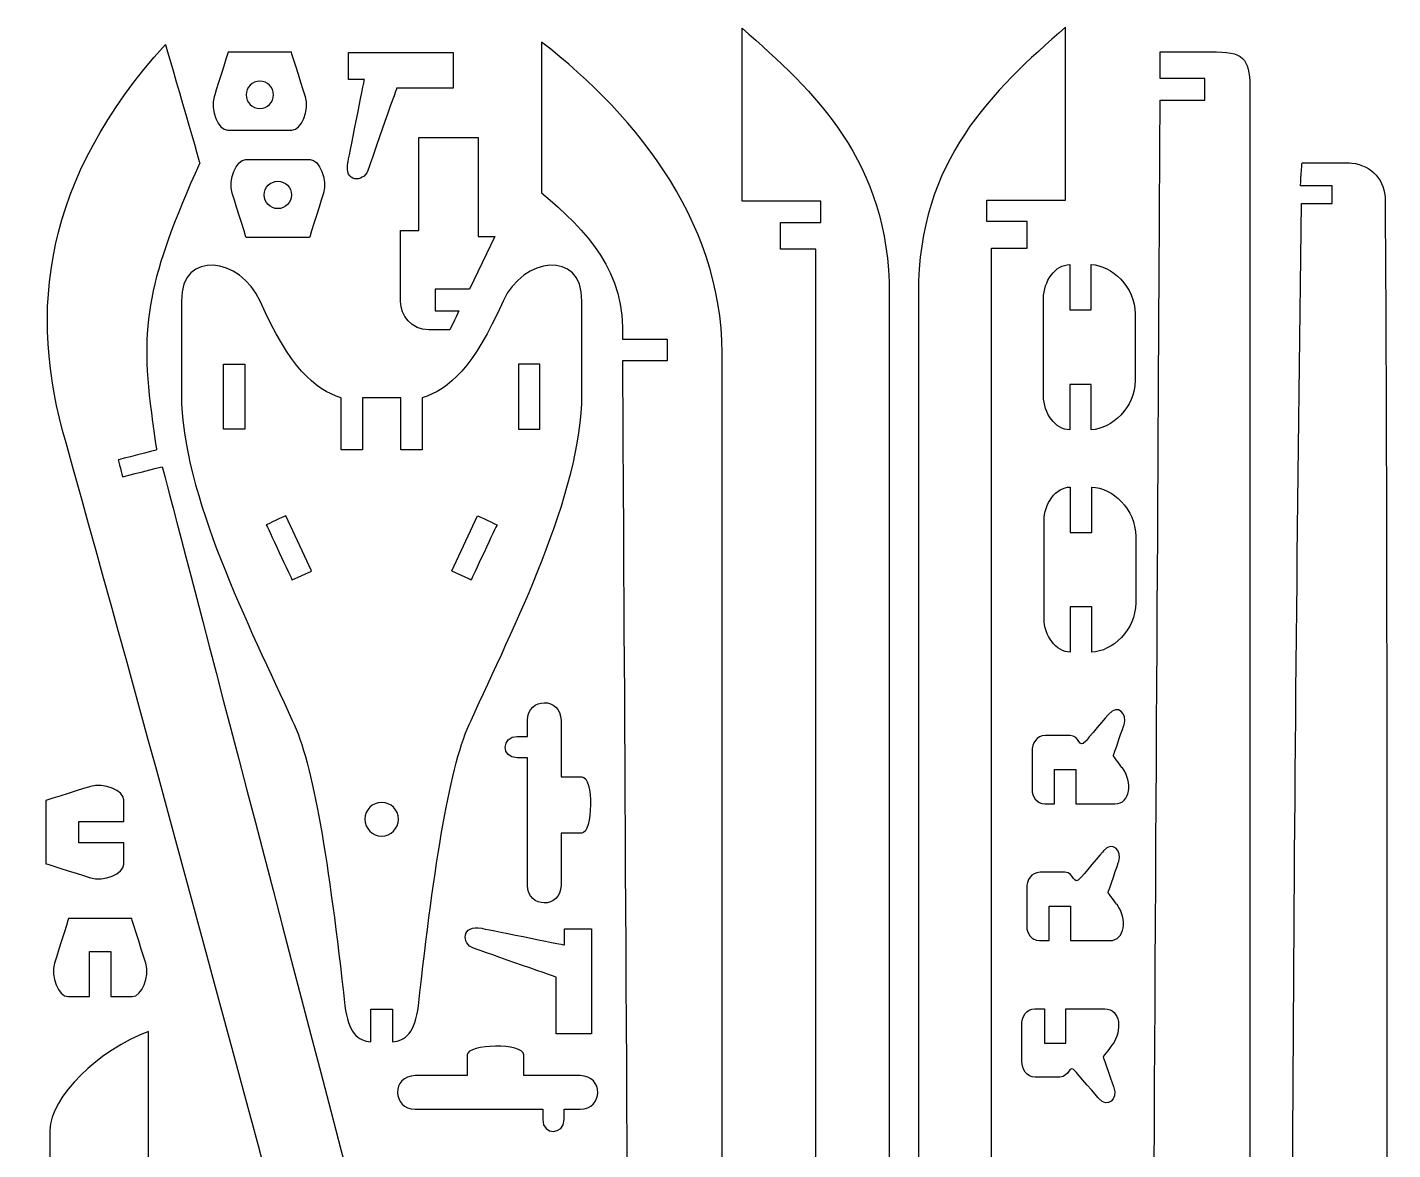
# Model space of a CAD drawing. Header units: centimetres. Extents: x -1416 to 662, y 154 to 1327.
# Drawn here: x 176.1 to 662.2, y 920.6 to 1320 of the extents above; entities that cross this region are included whole.
import ezdxf

# ---------------------------------------------------------------- set-up
doc = ezdxf.new("R2010")
doc.units = ezdxf.units.CM
doc.header["$MEASUREMENT"] = 0
doc.layers.add('Camada 1', color=3, linetype='Continuous')

msp = doc.modelspace()

# ---------------------------------------------------------------- linework, layer by layer
at = {"layer": 'Camada 1', "lineweight": 25}
for points, knots in [([(456.854306, 792.872684), (456.854306, 792.872684), (449.22694, 792.872684), (449.22694, 792.872684), (449.22694, 792.872684), (449.22694, 792.872684), (449.22694, 812.20437), (449.22694, 812.20437), (449.22694, 812.20437), (449.22694, 812.20437), (439.95086, 812.20437), (439.95086, 812.20437), (439.95086, 812.20437), (439.95086, 812.20437), (439.95086, 762.482092), (439.95086, 762.482092), (439.95086, 762.482092), (439.95086, 762.482092), (433.635912, 762.482092), (433.635912, 762.482092), (433.635912, 762.482092), (433.635912, 762.482092), (433.635912, 621.1443), (433.635912, 621.1443), (433.635912, 621.1443), (433.635912, 621.1443), (440.740546, 621.1443), (440.740546, 621.1443), (440.740546, 621.1443), (440.740546, 621.1443), (440.740546, 541.9471), (440.740546, 541.9471), (440.740546, 541.9471), (440.740546, 541.9471), (456.18654, 541.9471), (456.18654, 541.9471), (456.18654, 541.9471), (456.18654, 541.9471), (456.18654, 573.661794), (456.18654, 573.661794), (456.18654, 573.661794), (456.18654, 573.661794), (463.813906, 573.661794), (463.813906, 573.661794), (463.813906, 573.661794), (463.813906, 573.661794), (463.813906, 541.9471), (463.813906, 541.9471), (463.813906, 541.9471), (475.830138, 542.662364), (482.94544, 549.5163), (482.94544, 565.668922), (482.94544, 565.668922), (482.94544, 565.668922), (482.94544, 1225.159856), (482.94544, 1225.159856), (482.94544, 1225.159856), (482.94544, 1272.271522), (456.45451, 1297.259026), (430.551336, 1319.682908), (430.551336, 1319.682908), (430.551336, 1319.682908), (430.551336, 1258.179602), (430.551336, 1258.179602), (430.551336, 1258.179602), (430.551336, 1258.179602), (458.571092, 1258.179602), (458.571092, 1258.179602), (458.571092, 1258.179602), (458.571092, 1258.179602), (458.571092, 1250.552236), (458.571092, 1250.552236), (458.571092, 1250.552236), (458.571092, 1250.552236), (444.25616, 1250.552236), (444.25616, 1250.552236), (444.25616, 1250.552236), (444.25616, 1250.552236), (444.25616, 1241.114866), (444.25616, 1241.114866), (444.25616, 1241.114866), (444.25616, 1241.114866), (456.854306, 1241.114866), (456.854306, 1241.114866), (456.854306, 1241.114866), (456.854306, 1241.114866), (456.854306, 792.872684), (456.854306, 792.872684)], [0, 0, 0, 0, 0.0434782609, 0.0434782609, 0.0434782609, 0.0434782709, 0.0869565217, 0.0869565217, 0.0869565217, 0.0869565317, 0.1304347826, 0.1304347826, 0.1304347826, 0.1304347926, 0.1739130435, 0.1739130435, 0.1739130435, 0.1739130535, 0.2173913043, 0.2173913043, 0.2173913043, 0.2173913143, 0.2608695652, 0.2608695652, 0.2608695652, 0.2608695752, 0.3043478261, 0.3043478261, 0.3043478261, 0.3043478361, 0.347826087, 0.347826087, 0.347826087, 0.347826097, 0.3913043478, 0.3913043478, 0.3913043478, 0.3913043578, 0.4347826087, 0.4347826087, 0.4347826087, 0.4347826187, 0.4782608696, 0.4782608696, 0.4782608696, 0.4782608796, 0.5217391304, 0.5217391304, 0.5217391304, 0.5217391404, 0.5652173913, 0.5652173913, 0.5652173913, 0.5652174013, 0.6086956522, 0.6086956522, 0.6086956522, 0.6086956622, 0.652173913, 0.652173913, 0.652173913, 0.652173923, 0.6956521739, 0.6956521739, 0.6956521739, 0.6956521839, 0.7391304348, 0.7391304348, 0.7391304348, 0.7391304448, 0.7826086957, 0.7826086957, 0.7826086957, 0.7826087057, 0.8260869565, 0.8260869565, 0.8260869565, 0.8260869665, 0.8695652174, 0.8695652174, 0.8695652174, 0.8695652274, 0.9130434783, 0.9130434783, 0.9130434783, 0.9130434883, 1, 1, 1, 1]), ([(456.854306, 792.872684), (456.854306, 792.872684), (449.22694, 792.872684), (449.22694, 792.872684), (449.22694, 792.872684), (449.22694, 792.872684), (449.22694, 812.20437), (449.22694, 812.20437), (449.22694, 812.20437), (449.22694, 812.20437), (439.95086, 812.20437), (439.95086, 812.20437), (439.95086, 812.20437), (439.95086, 812.20437), (439.95086, 762.482092), (439.95086, 762.482092), (439.95086, 762.482092), (439.95086, 762.482092), (433.635912, 762.482092), (433.635912, 762.482092), (433.635912, 762.482092), (433.635912, 762.482092), (433.635912, 621.1443), (433.635912, 621.1443), (433.635912, 621.1443), (433.635912, 621.1443), (440.740546, 621.1443), (440.740546, 621.1443), (440.740546, 621.1443), (440.740546, 621.1443), (440.740546, 541.9471), (440.740546, 541.9471), (440.740546, 541.9471), (440.740546, 541.9471), (456.18654, 541.9471), (456.18654, 541.9471), (456.18654, 541.9471), (456.18654, 541.9471), (456.18654, 573.661794), (456.18654, 573.661794), (456.18654, 573.661794), (456.18654, 573.661794), (463.813906, 573.661794), (463.813906, 573.661794), (463.813906, 573.661794), (463.813906, 573.661794), (463.813906, 541.9471), (463.813906, 541.9471), (463.813906, 541.9471), (475.830138, 542.662364), (482.94544, 549.5163), (482.94544, 565.668922), (482.94544, 565.668922), (482.94544, 565.668922), (482.94544, 1225.159856), (482.94544, 1225.159856), (482.94544, 1225.159856), (482.94544, 1272.271522), (456.45451, 1297.259026), (430.551336, 1319.682908), (430.551336, 1319.682908), (430.551336, 1319.682908), (430.551336, 1258.179602), (430.551336, 1258.179602), (430.551336, 1258.179602), (430.551336, 1258.179602), (458.571092, 1258.179602), (458.571092, 1258.179602), (458.571092, 1258.179602), (458.571092, 1258.179602), (458.571092, 1250.552236), (458.571092, 1250.552236), (458.571092, 1250.552236), (458.571092, 1250.552236), (444.25616, 1250.552236), (444.25616, 1250.552236), (444.25616, 1250.552236), (444.25616, 1250.552236), (444.25616, 1241.114866), (444.25616, 1241.114866), (444.25616, 1241.114866), (444.25616, 1241.114866), (456.854306, 1241.114866), (456.854306, 1241.114866), (456.854306, 1241.114866), (456.854306, 1241.114866), (456.854306, 792.872684), (456.854306, 792.872684)], [0, 0, 0, 0, 0.0434782609, 0.0434782609, 0.0434782609, 0.0434782709, 0.0869565217, 0.0869565217, 0.0869565217, 0.0869565317, 0.1304347826, 0.1304347826, 0.1304347826, 0.1304347926, 0.1739130435, 0.1739130435, 0.1739130435, 0.1739130535, 0.2173913043, 0.2173913043, 0.2173913043, 0.2173913143, 0.2608695652, 0.2608695652, 0.2608695652, 0.2608695752, 0.3043478261, 0.3043478261, 0.3043478261, 0.3043478361, 0.347826087, 0.347826087, 0.347826087, 0.347826097, 0.3913043478, 0.3913043478, 0.3913043478, 0.3913043578, 0.4347826087, 0.4347826087, 0.4347826087, 0.4347826187, 0.4782608696, 0.4782608696, 0.4782608696, 0.4782608796, 0.5217391304, 0.5217391304, 0.5217391304, 0.5217391404, 0.5652173913, 0.5652173913, 0.5652173913, 0.5652174013, 0.6086956522, 0.6086956522, 0.6086956522, 0.6086956622, 0.652173913, 0.652173913, 0.652173913, 0.652173923, 0.6956521739, 0.6956521739, 0.6956521739, 0.6956521839, 0.7391304348, 0.7391304348, 0.7391304348, 0.7391304448, 0.7826086957, 0.7826086957, 0.7826086957, 0.7826087057, 0.8260869565, 0.8260869565, 0.8260869565, 0.8260869665, 0.8695652174, 0.8695652174, 0.8695652174, 0.8695652274, 0.9130434783, 0.9130434783, 0.9130434783, 0.9130434883, 1, 1, 1, 1]), ([(519.401044, 793.227268), (519.401044, 793.227268), (527.028664, 793.227268), (527.028664, 793.227268), (527.028664, 793.227268), (527.028664, 793.227268), (527.028664, 812.5587), (527.028664, 812.5587), (527.028664, 812.5587), (527.028664, 812.5587), (536.303982, 812.5587), (536.303982, 812.5587), (536.303982, 812.5587), (536.303982, 812.5587), (536.303982, 762.836422), (536.303982, 762.836422), (536.303982, 762.836422), (536.303982, 762.836422), (542.619692, 762.836422), (542.619692, 762.836422), (542.619692, 762.836422), (542.619692, 762.836422), (542.619692, 621.498376), (542.619692, 621.498376), (542.619692, 621.498376), (542.619692, 621.498376), (535.515312, 621.498376), (535.515312, 621.498376), (535.515312, 621.498376), (535.515312, 621.498376), (535.515312, 542.30143), (535.515312, 542.30143), (535.515312, 542.30143), (535.515312, 542.30143), (520.069064, 542.30143), (520.069064, 542.30143), (520.069064, 542.30143), (520.069064, 542.30143), (520.069064, 574.016378), (520.069064, 574.016378), (520.069064, 574.016378), (520.069064, 574.016378), (512.44119, 574.016378), (512.44119, 574.016378), (512.44119, 574.016378), (512.44119, 574.016378), (512.44119, 542.30143), (512.44119, 542.30143), (512.44119, 542.30143), (500.424958, 543.016694), (493.309656, 549.870376), (493.309656, 566.023506), (493.309656, 566.023506), (493.309656, 566.023506), (493.309656, 1225.514186), (493.309656, 1225.514186), (493.309656, 1225.514186), (493.309656, 1272.626106), (519.80084, 1297.61361), (545.704268, 1320.037492), (545.704268, 1320.037492), (545.704268, 1320.037492), (545.704268, 1258.53444), (545.704268, 1258.53444), (545.704268, 1258.53444), (545.704268, 1258.53444), (517.684258, 1258.53444), (517.684258, 1258.53444), (517.684258, 1258.53444), (517.684258, 1258.53444), (517.684258, 1250.90682), (517.684258, 1250.90682), (517.684258, 1250.90682), (517.684258, 1250.90682), (531.999444, 1250.90682), (531.999444, 1250.90682), (531.999444, 1250.90682), (531.999444, 1250.90682), (531.999444, 1241.468942), (531.999444, 1241.468942), (531.999444, 1241.468942), (531.999444, 1241.468942), (519.401044, 1241.468942), (519.401044, 1241.468942), (519.401044, 1241.468942), (519.401044, 1241.468942), (519.401044, 793.227268), (519.401044, 793.227268)], [0, 0, 0, 0, 0.0434782609, 0.0434782609, 0.0434782609, 0.0434782709, 0.0869565217, 0.0869565217, 0.0869565217, 0.0869565317, 0.1304347826, 0.1304347826, 0.1304347826, 0.1304347926, 0.1739130435, 0.1739130435, 0.1739130435, 0.1739130535, 0.2173913043, 0.2173913043, 0.2173913043, 0.2173913143, 0.2608695652, 0.2608695652, 0.2608695652, 0.2608695752, 0.3043478261, 0.3043478261, 0.3043478261, 0.3043478361, 0.347826087, 0.347826087, 0.347826087, 0.347826097, 0.3913043478, 0.3913043478, 0.3913043478, 0.3913043578, 0.4347826087, 0.4347826087, 0.4347826087, 0.4347826187, 0.4782608696, 0.4782608696, 0.4782608696, 0.4782608796, 0.5217391304, 0.5217391304, 0.5217391304, 0.5217391404, 0.5652173913, 0.5652173913, 0.5652173913, 0.5652174013, 0.6086956522, 0.6086956522, 0.6086956522, 0.6086956622, 0.652173913, 0.652173913, 0.652173913, 0.652173923, 0.6956521739, 0.6956521739, 0.6956521739, 0.6956521839, 0.7391304348, 0.7391304348, 0.7391304348, 0.7391304448, 0.7826086957, 0.7826086957, 0.7826086957, 0.7826087057, 0.8260869565, 0.8260869565, 0.8260869565, 0.8260869665, 0.8695652174, 0.8695652174, 0.8695652174, 0.8695652274, 0.9130434783, 0.9130434783, 0.9130434783, 0.9130434883, 1, 1, 1, 1]), ([(382.48463, 560.385976), (382.48463, 560.385976), (371.55882, 557.589436), (371.55882, 557.589436), (371.55882, 557.589436), (371.55882, 557.589436), (370.007896, 563.6514), (370.007896, 563.6514), (370.007896, 563.6514), (370.007896, 563.6514), (380.550166, 566.349642), (380.550166, 566.349642), (380.550166, 566.349642), (380.550166, 566.349642), (224.153984, 1163.678902), (224.153984, 1163.678902), (224.153984, 1163.678902), (224.153984, 1163.678902), (210.057746, 1160.072102), (210.057746, 1160.072102), (210.057746, 1160.072102), (210.057746, 1160.072102), (208.506314, 1166.133812), (208.506314, 1166.133812), (208.506314, 1166.133812), (208.506314, 1166.133812), (222.140018, 1169.623264), (222.140018, 1169.623264), (222.140018, 1169.623264), (222.140018, 1169.623264), (220.743018, 1179.49218), (220.743018, 1179.49218), (220.743018, 1179.49218), (215.66251, 1215.361552), (219.403422, 1230.726266), (237.501176, 1271.829562), (237.501176, 1271.829562), (237.501176, 1271.829562), (225.286316, 1313.971718), (225.286316, 1313.971718), (225.286316, 1313.971718), (181.962552, 1265.903488), (176.136554, 1219.223876), (189.91453, 1172.165804), (189.91453, 1172.165804), (247.245632, 967.327504), (301.472346, 761.266194), (354.407724, 554.69282), (354.407724, 554.69282), (356.155498, 547.869364), (360.25582, 544.97732), (367.659412, 545.985446), (367.659412, 545.985446), (367.659412, 545.985446), (384.801872, 550.342054), (384.801872, 550.342054), (384.801872, 550.342054), (384.801872, 550.342054), (382.48463, 560.385976), (382.48463, 560.385976)], [0, 0, 0, 0, 0.0625, 0.0625, 0.0625, 0.06250001, 0.125, 0.125, 0.125, 0.12500001, 0.1875, 0.1875, 0.1875, 0.18750001, 0.25, 0.25, 0.25, 0.25000001, 0.3125, 0.3125, 0.3125, 0.31250001, 0.375, 0.375, 0.375, 0.37500001, 0.4375, 0.4375, 0.4375, 0.43750001, 0.5, 0.5, 0.5, 0.50000001, 0.5625, 0.5625, 0.5625, 0.56250001, 0.625, 0.625, 0.625, 0.62500001, 0.6875, 0.6875, 0.6875, 0.68750001, 0.75, 0.75, 0.75, 0.75000001, 0.8125, 0.8125, 0.8125, 0.81250001, 0.875, 0.875, 0.875, 0.87500001, 1, 1, 1, 1]), ([(391.455656, 578.724268), (391.455656, 578.724268), (407.341832, 578.724268), (407.341832, 578.724268), (407.341832, 578.724268), (407.341832, 578.724268), (407.341832, 586.351634), (407.341832, 586.351634), (407.341832, 586.351634), (407.341832, 586.351634), (391.455656, 586.351634), (391.455656, 586.351634), (391.455656, 586.351634), (391.455656, 586.351634), (387.982714, 1201.383424), (387.982714, 1201.383424), (387.982714, 1201.383424), (387.982714, 1201.383424), (403.86889, 1201.383424), (403.86889, 1201.383424), (403.86889, 1201.383424), (403.86889, 1201.383424), (403.86889, 1209.01079), (403.86889, 1209.01079), (403.86889, 1209.01079), (403.86889, 1209.01079), (387.982714, 1209.01079), (387.982714, 1209.01079), (387.982714, 1209.01079), (389.254746, 1232.849198), (375.375424, 1247.657652), (359.218738, 1261.10873), (359.218738, 1261.10873), (359.218738, 1261.10873), (359.218738, 1314.78401), (359.218738, 1314.78401), (359.218738, 1314.78401), (393.952476, 1287.873472), (425.262294, 1248.357168), (423.418508, 1199.539892), (423.418508, 1199.539892), (423.418508, 1199.539892), (423.418508, 583.32751), (423.418508, 583.32751), (423.418508, 583.32751), (423.418508, 572.688974), (422.145968, 569.251084), (411.510226, 569.251084), (411.510226, 569.251084), (411.510226, 569.251084), (391.455656, 569.251084), (391.455656, 569.251084), (391.455656, 569.251084), (391.455656, 569.251084), (391.455656, 578.724268), (391.455656, 578.724268)], [0, 0, 0, 0, 0.0666666667, 0.0666666667, 0.0666666667, 0.0666666767, 0.1333333333, 0.1333333333, 0.1333333333, 0.1333333433, 0.2, 0.2, 0.2, 0.20000001, 0.2666666667, 0.2666666667, 0.2666666667, 0.2666666767, 0.3333333333, 0.3333333333, 0.3333333333, 0.3333333433, 0.4, 0.4, 0.4, 0.40000001, 0.4666666667, 0.4666666667, 0.4666666667, 0.4666666767, 0.5333333333, 0.5333333333, 0.5333333333, 0.5333333433, 0.6, 0.6, 0.6, 0.60000001, 0.6666666667, 0.6666666667, 0.6666666667, 0.6666666767, 0.7333333333, 0.7333333333, 0.7333333333, 0.7333333433, 0.8, 0.8, 0.8, 0.80000001, 0.8666666667, 0.8666666667, 0.8666666667, 0.8666666767, 1, 1, 1, 1]), ([(247.631712, 1311.188386), (247.631712, 1311.188386), (270.12519, 1311.188386), (270.12519, 1311.188386), (270.12519, 1311.188386), (270.12519, 1311.188386), (275.124926, 1295.33523), (275.124926, 1295.33523), (275.124926, 1295.33523), (276.618954, 1290.597622), (273.692366, 1283.429234), (270.322548, 1283.429234), (270.322548, 1283.429234), (252.40361, 1283.429234), (265.38555, 1283.429234), (247.434862, 1283.429234), (247.434862, 1283.429234), (244.064536, 1283.429234), (241.137948, 1290.597114), (242.631976, 1295.33523), (242.631976, 1295.33523), (242.631976, 1295.33523), (247.631712, 1311.188386), (247.631712, 1311.188386)], [0, 0, 0, 0, 0.1428571429, 0.1428571429, 0.1428571429, 0.1428571529, 0.2857142857, 0.2857142857, 0.2857142857, 0.2857142957, 0.4285714286, 0.4285714286, 0.4285714286, 0.4285714386, 0.5714285714, 0.5714285714, 0.5714285714, 0.5714285814, 0.7142857143, 0.7142857143, 0.7142857143, 0.7142857243, 1, 1, 1, 1]), ([(327.739502, 1298.412186), (327.739502, 1298.412186), (327.739502, 1311.04132), (327.739502, 1311.04132), (327.739502, 1311.04132), (327.739502, 1311.04132), (290.44773, 1311.04132), (290.44773, 1311.04132), (290.44773, 1311.04132), (290.44773, 1311.04132), (290.44773, 1301.45409), (290.44773, 1301.45409), (290.44773, 1301.45409), (290.44773, 1301.45409), (296.16527, 1301.45409), (296.16527, 1301.45409), (296.16527, 1301.45409), (296.16527, 1301.45409), (290.245546, 1271.9685), (290.245546, 1271.9685), (290.245546, 1271.9685), (288.780474, 1264.673366), (295.822116, 1264.706894), (297.349672, 1269.074424), (297.349672, 1269.074424), (297.349672, 1269.074424), (307.610764, 1298.412186), (307.610764, 1298.412186), (307.610764, 1298.412186), (307.610764, 1298.412186), (327.739502, 1298.412186), (327.739502, 1298.412186)], [0, 0, 0, 0, 0.1111111111, 0.1111111111, 0.1111111111, 0.1111111211, 0.2222222222, 0.2222222222, 0.2222222222, 0.2222222322, 0.3333333333, 0.3333333333, 0.3333333333, 0.3333333433, 0.4444444444, 0.4444444444, 0.4444444444, 0.4444444544, 0.5555555556, 0.5555555556, 0.5555555556, 0.5555555656, 0.6666666667, 0.6666666667, 0.6666666667, 0.6666666767, 0.7777777778, 0.7777777778, 0.7777777778, 0.7777777878, 1, 1, 1, 1]), ([(579.379588, 1301.780734), (579.379588, 1301.780734), (595.266018, 1301.780734), (595.266018, 1301.780734), (595.266018, 1301.780734), (595.266018, 1301.780734), (595.266018, 1294.153622), (595.266018, 1294.153622), (595.266018, 1294.153622), (595.266018, 1294.153622), (579.379588, 1294.153622), (579.379588, 1294.153622), (579.379588, 1294.153622), (579.379588, 1294.153622), (575.906646, 679.121832), (575.906646, 679.121832), (575.906646, 679.121832), (575.906646, 679.121832), (591.792822, 679.121832), (591.792822, 679.121832), (591.792822, 679.121832), (591.792822, 679.121832), (591.792822, 671.494466), (591.792822, 671.494466), (591.792822, 671.494466), (591.792822, 671.494466), (575.906646, 671.494466), (575.906646, 671.494466), (575.906646, 671.494466), (577.178932, 647.656058), (563.29961, 632.847604), (547.142416, 619.396526), (547.142416, 619.396526), (547.142416, 619.396526), (547.142416, 565.721246), (547.142416, 565.721246), (547.142416, 565.721246), (581.876916, 592.63153), (613.186226, 632.148088), (611.342694, 680.965618), (611.342694, 680.965618), (611.342694, 680.965618), (611.342694, 1297.178), (611.342694, 1297.178), (611.342694, 1297.178), (611.342694, 1307.816282), (610.070154, 1311.254426), (599.434412, 1311.254426), (599.434412, 1311.254426), (599.434412, 1311.254426), (579.379588, 1311.254426), (579.379588, 1311.254426), (579.379588, 1311.254426), (579.379588, 1311.254426), (579.379588, 1301.780734), (579.379588, 1301.780734)], [0, 0, 0, 0, 0.0666666667, 0.0666666667, 0.0666666667, 0.0666666767, 0.1333333333, 0.1333333333, 0.1333333333, 0.1333333433, 0.2, 0.2, 0.2, 0.20000001, 0.2666666667, 0.2666666667, 0.2666666667, 0.2666666767, 0.3333333333, 0.3333333333, 0.3333333333, 0.3333333433, 0.4, 0.4, 0.4, 0.40000001, 0.4666666667, 0.4666666667, 0.4666666667, 0.4666666767, 0.5333333333, 0.5333333333, 0.5333333333, 0.5333333433, 0.6, 0.6, 0.6, 0.60000001, 0.6666666667, 0.6666666667, 0.6666666667, 0.6666666767, 0.7333333333, 0.7333333333, 0.7333333333, 0.7333333433, 0.8, 0.8, 0.8, 0.80000001, 0.8666666667, 0.8666666667, 0.8666666667, 0.8666666767, 1, 1, 1, 1]), ([(258.878324, 1291.125434), (256.191004, 1291.125434), (254.011176, 1293.304754), (254.011176, 1295.992836), (254.011176, 1295.992836), (254.011176, 1298.681172), (256.190496, 1300.85973), (258.878324, 1300.85973), (258.878324, 1300.85973), (261.566406, 1300.85973), (263.746234, 1298.680664), (263.745726, 1295.992836), (263.745726, 1295.992836), (263.745726, 1293.304754), (261.566406, 1291.125434), (258.878324, 1291.125434)], [0, 0, 0, 0, 0.2, 0.2, 0.2, 0.20000001, 0.4, 0.4, 0.4, 0.40000001, 0.6, 0.6, 0.6, 0.60000001, 1, 1, 1, 1]), ([(333.49946, 1226.81746), (333.49946, 1226.81746), (342.562688, 1245.599998), (342.562688, 1245.599998), (342.562688, 1245.599998), (342.562688, 1245.599998), (336.64271, 1245.599998), (336.64271, 1245.599998), (336.64271, 1245.599998), (336.64271, 1245.599998), (336.64271, 1280.857738), (336.64271, 1280.857738), (336.64271, 1280.857738), (336.64271, 1280.857738), (315.461904, 1280.857738), (315.461904, 1280.857738), (315.461904, 1280.857738), (315.461904, 1280.857738), (315.461904, 1247.704642), (315.461904, 1247.704642), (315.461904, 1247.704642), (315.461904, 1247.704642), (309.015638, 1247.704642), (309.015638, 1247.704642), (309.015638, 1247.704642), (309.015638, 1247.704642), (309.015638, 1222.445866), (309.015638, 1222.445866), (309.015638, 1222.445866), (309.015638, 1217.549254), (312.930032, 1212.340476), (319.055242, 1212.340476), (319.055242, 1212.340476), (319.055242, 1212.340476), (326.512936, 1212.340476), (326.512936, 1212.340476), (326.512936, 1212.340476), (326.512936, 1212.340476), (329.81773, 1219.18984), (329.81773, 1219.18984), (329.81773, 1219.18984), (329.81773, 1219.18984), (321.374262, 1219.18984), (321.374262, 1219.18984), (321.374262, 1219.18984), (321.374262, 1219.18984), (321.374262, 1226.81746), (321.374262, 1226.81746), (321.374262, 1226.81746), (321.374262, 1226.81746), (333.49946, 1226.81746), (333.49946, 1226.81746)], [0, 0, 0, 0, 0.0714285714, 0.0714285714, 0.0714285714, 0.0714285814, 0.1428571429, 0.1428571429, 0.1428571429, 0.1428571529, 0.2142857143, 0.2142857143, 0.2142857143, 0.2142857243, 0.2857142857, 0.2857142857, 0.2857142857, 0.2857142957, 0.3571428571, 0.3571428571, 0.3571428571, 0.3571428671, 0.4285714286, 0.4285714286, 0.4285714286, 0.4285714386, 0.5, 0.5, 0.5, 0.50000001, 0.5714285714, 0.5714285714, 0.5714285714, 0.5714285814, 0.6428571429, 0.6428571429, 0.6428571429, 0.6428571529, 0.7142857143, 0.7142857143, 0.7142857143, 0.7142857243, 0.7857142857, 0.7857142857, 0.7857142857, 0.7857142957, 0.8571428571, 0.8571428571, 0.8571428571, 0.8571428671, 1, 1, 1, 1]), ([(254.072644, 1245.188264), (254.072644, 1245.188264), (276.565868, 1245.188264), (276.565868, 1245.188264), (276.565868, 1245.188264), (276.565868, 1245.188264), (281.56535, 1261.04142), (281.56535, 1261.04142), (281.56535, 1261.04142), (283.059378, 1265.779536), (280.132536, 1272.947162), (276.762972, 1272.947162), (276.762972, 1272.947162), (258.844288, 1272.947162), (271.826228, 1272.947162), (253.874778, 1272.947162), (253.874778, 1272.947162), (250.505214, 1272.947162), (247.578626, 1265.779536), (249.072908, 1261.04142), (249.072908, 1261.04142), (249.072908, 1261.04142), (254.072644, 1245.188264), (254.072644, 1245.188264)], [0, 0, 0, 0, 0.1428571429, 0.1428571429, 0.1428571429, 0.1428571529, 0.2857142857, 0.2857142857, 0.2857142857, 0.2857142957, 0.4285714286, 0.4285714286, 0.4285714286, 0.4285714386, 0.5714285714, 0.5714285714, 0.5714285714, 0.5714285814, 0.7142857143, 0.7142857143, 0.7142857143, 0.7142857243, 1, 1, 1, 1]), ([(629.31421, 1263.643396), (629.31421, 1263.643396), (640.592318, 1263.59793), (640.592318, 1263.59793), (640.592318, 1263.59793), (640.592318, 1263.59793), (640.56641, 1257.340894), (640.56641, 1257.340894), (640.56641, 1257.340894), (640.56641, 1257.340894), (629.684796, 1257.384836), (629.684796, 1257.384836), (629.684796, 1257.384836), (626.867936, 1051.704272), (625.866922, 846.2518), (626.039388, 640.893308), (626.039388, 640.893308), (626.039388, 640.893308), (636.533652, 640.851144), (636.533652, 640.851144), (636.533652, 640.851144), (636.533652, 640.851144), (636.508252, 634.594616), (636.508252, 634.594616), (636.508252, 634.594616), (636.508252, 634.594616), (626.491, 634.63297), (626.491, 634.63297), (626.491, 634.63297), (623.630706, 620.601756), (614.90479, 610.500684), (600.34424, 601.386656), (600.34424, 601.386656), (600.34424, 601.386656), (601.044264, 545.387276), (601.044264, 545.387276), (601.044264, 545.387276), (656.620988, 586.876398), (662.150314, 635.743204), (660.14854, 682.766224), (660.14854, 682.766224), (659.76246, 875.194592), (660.574498, 1066.03038), (659.472392, 1258.399566), (659.472392, 1258.399566), (659.43099, 1265.441716), (654.983958, 1270.856488), (647.565634, 1271.746758), (647.565634, 1271.746758), (647.565634, 1271.746758), (629.87936, 1271.848358), (629.87936, 1271.848358), (629.87936, 1271.848358), (629.87936, 1271.848358), (629.31421, 1263.643396), (629.31421, 1263.643396)], [0, 0, 0, 0, 0.0666666667, 0.0666666667, 0.0666666667, 0.0666666767, 0.1333333333, 0.1333333333, 0.1333333333, 0.1333333433, 0.2, 0.2, 0.2, 0.20000001, 0.2666666667, 0.2666666667, 0.2666666667, 0.2666666767, 0.3333333333, 0.3333333333, 0.3333333333, 0.3333333433, 0.4, 0.4, 0.4, 0.40000001, 0.4666666667, 0.4666666667, 0.4666666667, 0.4666666767, 0.5333333333, 0.5333333333, 0.5333333333, 0.5333333433, 0.6, 0.6, 0.6, 0.60000001, 0.6666666667, 0.6666666667, 0.6666666667, 0.6666666767, 0.7333333333, 0.7333333333, 0.7333333333, 0.7333333433, 0.8, 0.8, 0.8, 0.80000001, 0.8666666667, 0.8666666667, 0.8666666667, 0.8666666767, 1, 1, 1, 1]), ([(265.319002, 1265.251216), (262.631174, 1265.251216), (260.451854, 1263.071896), (260.451854, 1260.384068), (260.451854, 1260.384068), (260.451854, 1257.69624), (262.631174, 1255.516666), (265.319002, 1255.516666), (265.319002, 1255.516666), (268.00683, 1255.516666), (270.18615, 1257.69624), (270.18615, 1260.384068), (270.18615, 1260.384068), (270.18615, 1263.071896), (268.00683, 1265.251216), (265.319002, 1265.251216)], [0, 0, 0, 0, 0.2, 0.2, 0.2, 0.20000001, 0.4, 0.4, 0.4, 0.40000001, 0.6, 0.6, 0.6, 0.60000001, 1, 1, 1, 1]), ([(309.086504, 1188.162216), (309.086504, 1188.162216), (309.086504, 1169.717244), (309.086504, 1169.717244), (309.086504, 1169.717244), (309.086504, 1169.717244), (316.71387, 1169.717244), (316.71387, 1169.717244), (316.71387, 1169.717244), (316.71387, 1169.717244), (316.71387, 1188.162216), (316.71387, 1188.162216), (316.71387, 1188.162216), (326.350376, 1191.221392), (334.974438, 1199.090566), (345.534488, 1222.62392), (345.534488, 1222.62392), (352.503994, 1238.156274), (373.552974, 1241.13671), (373.552974, 1222.62392), (373.552974, 1222.62392), (373.552974, 1222.62392), (373.552974, 1189.543468), (373.552974, 1189.543468), (373.552974, 1189.543468), (373.552974, 1153.943844), (348.952312, 1106.160602), (334.0862, 1073.400952), (334.0862, 1073.400952), (326.565006, 1058.001948), (321.097656, 1023.351522), (315.331094, 971.818478), (315.331094, 971.818478), (314.266834, 962.302876), (310.666892, 959.346062), (306.077874, 958.9897), (306.077874, 958.9897), (306.077874, 958.9897), (306.077874, 970.601564), (306.077874, 970.601564), (306.077874, 970.601564), (306.077874, 970.601564), (298.450254, 970.601564), (298.450254, 970.601564), (298.450254, 970.601564), (298.450254, 970.601564), (298.450254, 958.9897), (298.450254, 958.9897), (298.450254, 958.9897), (293.86149, 959.346062), (290.261548, 962.302876), (289.197034, 971.818478), (289.197034, 971.818478), (283.430726, 1023.351522), (277.963376, 1058.001948), (270.442182, 1073.400952), (270.442182, 1073.400952), (255.57607, 1106.160602), (230.975408, 1153.943844), (230.975408, 1189.543468), (230.975408, 1189.543468), (230.975408, 1189.543468), (230.975408, 1222.62392), (230.975408, 1222.62392), (230.975408, 1222.62392), (230.975408, 1241.13671), (252.024388, 1238.156274), (258.994148, 1222.62392), (258.994148, 1222.62392), (269.55369, 1199.090566), (278.178006, 1191.221392), (287.814512, 1188.162216), (287.814512, 1188.162216), (287.814512, 1188.162216), (287.814512, 1169.717244), (287.814512, 1169.717244), (287.814512, 1169.717244), (287.814512, 1169.717244), (295.441624, 1169.717244), (295.441624, 1169.717244), (295.441624, 1169.717244), (295.441624, 1169.717244), (295.441624, 1188.162216), (295.441624, 1188.162216), (295.441624, 1188.162216), (295.441624, 1188.162216), (309.086504, 1188.162216), (309.086504, 1188.162216)], [0, 0, 0, 0, 0.0434782609, 0.0434782609, 0.0434782609, 0.0434782709, 0.0869565217, 0.0869565217, 0.0869565217, 0.0869565317, 0.1304347826, 0.1304347826, 0.1304347826, 0.1304347926, 0.1739130435, 0.1739130435, 0.1739130435, 0.1739130535, 0.2173913043, 0.2173913043, 0.2173913043, 0.2173913143, 0.2608695652, 0.2608695652, 0.2608695652, 0.2608695752, 0.3043478261, 0.3043478261, 0.3043478261, 0.3043478361, 0.347826087, 0.347826087, 0.347826087, 0.347826097, 0.3913043478, 0.3913043478, 0.3913043478, 0.3913043578, 0.4347826087, 0.4347826087, 0.4347826087, 0.4347826187, 0.4782608696, 0.4782608696, 0.4782608696, 0.4782608796, 0.5217391304, 0.5217391304, 0.5217391304, 0.5217391404, 0.5652173913, 0.5652173913, 0.5652173913, 0.5652174013, 0.6086956522, 0.6086956522, 0.6086956522, 0.6086956622, 0.652173913, 0.652173913, 0.652173913, 0.652173923, 0.6956521739, 0.6956521739, 0.6956521739, 0.6956521839, 0.7391304348, 0.7391304348, 0.7391304348, 0.7391304448, 0.7826086957, 0.7826086957, 0.7826086957, 0.7826087057, 0.8260869565, 0.8260869565, 0.8260869565, 0.8260869665, 0.8695652174, 0.8695652174, 0.8695652174, 0.8695652274, 0.9130434783, 0.9130434783, 0.9130434783, 0.9130434883, 1, 1, 1, 1]), ([(537.8577, 1188.813726), (537.8577, 1182.828216), (542.049208, 1176.790128), (547.182294, 1176.824418), (547.182294, 1176.824418), (547.182294, 1176.824418), (547.182294, 1192.973738), (547.182294, 1192.973738), (547.182294, 1192.973738), (547.182294, 1192.973738), (554.80966, 1192.973738), (554.80966, 1192.973738), (554.80966, 1192.973738), (554.80966, 1192.973738), (554.80966, 1176.824418), (554.80966, 1176.824418), (554.80966, 1176.824418), (562.169818, 1177.078926), (570.46622, 1184.68521), (570.46622, 1194.38801), (570.46622, 1194.38801), (570.46622, 1194.38801), (570.46622, 1218.027282), (570.46622, 1218.027282), (570.46622, 1218.027282), (570.46622, 1227.729828), (562.169818, 1235.335858), (554.80966, 1235.590366), (554.80966, 1235.590366), (554.80966, 1235.590366), (554.80966, 1219.441554), (554.80966, 1219.441554), (554.80966, 1219.441554), (554.80966, 1219.441554), (547.182294, 1219.441554), (547.182294, 1219.441554), (547.182294, 1219.441554), (547.182294, 1219.441554), (547.182294, 1235.590366), (547.182294, 1235.590366), (547.182294, 1235.590366), (542.049208, 1235.62491), (537.8577, 1229.587076), (537.8577, 1223.601566), (537.8577, 1223.601566), (537.8577, 1223.601566), (537.8577, 1188.813726), (537.8577, 1188.813726)], [0, 0, 0, 0, 0.0769230769, 0.0769230769, 0.0769230769, 0.0769230869, 0.1538461538, 0.1538461538, 0.1538461538, 0.1538461638, 0.2307692308, 0.2307692308, 0.2307692308, 0.2307692408, 0.3076923077, 0.3076923077, 0.3076923077, 0.3076923177, 0.3846153846, 0.3846153846, 0.3846153846, 0.3846153946, 0.4615384615, 0.4615384615, 0.4615384615, 0.4615384715, 0.5384615385, 0.5384615385, 0.5384615385, 0.5384615485, 0.6153846154, 0.6153846154, 0.6153846154, 0.6153846254, 0.6923076923, 0.6923076923, 0.6923076923, 0.6923077023, 0.7692307692, 0.7692307692, 0.7692307692, 0.7692307792, 0.8461538462, 0.8461538462, 0.8461538462, 0.8461538562, 1, 1, 1, 1]), ([(245.979696, 1200.173114), (245.979696, 1200.173114), (245.979696, 1177.08426), (245.979696, 1177.08426), (245.979696, 1177.08426), (245.979696, 1177.08426), (253.60757, 1177.08426), (253.60757, 1177.08426), (253.60757, 1177.08426), (253.60757, 1177.08426), (253.60757, 1200.173114), (253.60757, 1200.173114), (253.60757, 1200.173114), (253.60757, 1200.173114), (245.979696, 1200.173114), (245.979696, 1200.173114)], [0, 0, 0, 0, 0.2, 0.2, 0.2, 0.20000001, 0.4, 0.4, 0.4, 0.40000001, 0.6, 0.6, 0.6, 0.60000001, 1, 1, 1, 1]), ([(358.548432, 1200.173114), (358.548432, 1200.173114), (358.548432, 1177.08426), (358.548432, 1177.08426), (358.548432, 1177.08426), (358.548432, 1177.08426), (350.920812, 1177.08426), (350.920812, 1177.08426), (350.920812, 1177.08426), (350.920812, 1177.08426), (350.920812, 1200.173114), (350.920812, 1200.173114), (350.920812, 1200.173114), (350.920812, 1200.173114), (358.548432, 1200.173114), (358.548432, 1200.173114)], [0, 0, 0, 0, 0.2, 0.2, 0.2, 0.20000001, 0.4, 0.4, 0.4, 0.40000001, 0.6, 0.6, 0.6, 0.60000001, 1, 1, 1, 1]), ([(538.06598, 1109.656658), (538.06598, 1103.671148), (542.257488, 1097.633568), (547.390828, 1097.667604), (547.390828, 1097.667604), (547.390828, 1097.667604), (547.390828, 1113.816416), (547.390828, 1113.816416), (547.390828, 1113.816416), (547.390828, 1113.816416), (555.01794, 1113.816416), (555.01794, 1113.816416), (555.01794, 1113.816416), (555.01794, 1113.816416), (555.01794, 1097.667604), (555.01794, 1097.667604), (555.01794, 1097.667604), (562.378098, 1097.922366), (570.6745, 1105.528142), (570.6745, 1115.231196), (570.6745, 1115.231196), (570.6745, 1115.231196), (570.6745, 1138.870214), (570.6745, 1138.870214), (570.6745, 1138.870214), (570.6745, 1148.57276), (562.378098, 1156.179298), (555.01794, 1156.433298), (555.01794, 1156.433298), (555.01794, 1156.433298), (555.01794, 1140.284486), (555.01794, 1140.284486), (555.01794, 1140.284486), (555.01794, 1140.284486), (547.390828, 1140.284486), (547.390828, 1140.284486), (547.390828, 1140.284486), (547.390828, 1140.284486), (547.390828, 1156.433298), (547.390828, 1156.433298), (547.390828, 1156.433298), (542.257488, 1156.467842), (538.06598, 1150.430262), (538.06598, 1144.444498), (538.06598, 1144.444498), (538.06598, 1144.444498), (538.06598, 1109.656658), (538.06598, 1109.656658)], [0, 0, 0, 0, 0.0769230769, 0.0769230769, 0.0769230769, 0.0769230869, 0.1538461538, 0.1538461538, 0.1538461538, 0.1538461638, 0.2307692308, 0.2307692308, 0.2307692308, 0.2307692408, 0.3076923077, 0.3076923077, 0.3076923077, 0.3076923177, 0.3846153846, 0.3846153846, 0.3846153846, 0.3846153946, 0.4615384615, 0.4615384615, 0.4615384615, 0.4615384715, 0.5384615385, 0.5384615385, 0.5384615385, 0.5384615485, 0.6153846154, 0.6153846154, 0.6153846154, 0.6153846254, 0.6923076923, 0.6923076923, 0.6923076923, 0.6923077023, 0.7692307692, 0.7692307692, 0.7692307692, 0.7692307792, 0.8461538462, 0.8461538462, 0.8461538462, 0.8461538562, 1, 1, 1, 1]), ([(268.124686, 1146.237484), (268.124686, 1146.237484), (277.31339, 1126.571788), (277.31339, 1126.571788), (277.31339, 1126.571788), (277.31339, 1126.571788), (270.403066, 1123.342432), (270.403066, 1123.342432), (270.403066, 1123.342432), (270.403066, 1123.342432), (261.214108, 1143.008636), (261.214108, 1143.008636), (261.214108, 1143.008636), (261.214108, 1143.008636), (268.124686, 1146.237484), (268.124686, 1146.237484)], [0, 0, 0, 0, 0.2, 0.2, 0.2, 0.20000001, 0.4, 0.4, 0.4, 0.40000001, 0.6, 0.6, 0.6, 0.60000001, 1, 1, 1, 1]), ([(336.40395, 1146.237484), (336.40395, 1146.237484), (327.215246, 1126.571788), (327.215246, 1126.571788), (327.215246, 1126.571788), (327.215246, 1126.571788), (334.125316, 1123.342432), (334.125316, 1123.342432), (334.125316, 1123.342432), (334.125316, 1123.342432), (343.314274, 1143.008636), (343.314274, 1143.008636), (343.314274, 1143.008636), (343.314274, 1143.008636), (336.40395, 1146.237484), (336.40395, 1146.237484)], [0, 0, 0, 0, 0.2, 0.2, 0.2, 0.20000001, 0.4, 0.4, 0.4, 0.40000001, 0.6, 0.6, 0.6, 0.60000001, 1, 1, 1, 1]), ([(366.110774, 1014.71095), (366.110774, 1014.71095), (366.110774, 1033.223994), (366.110774, 1033.223994), (366.110774, 1033.223994), (366.110774, 1033.223994), (373.48033, 1033.223994), (373.48033, 1033.223994), (373.48033, 1033.223994), (377.36399, 1033.223994), (377.923298, 1053.338508), (373.48033, 1053.338508), (373.48033, 1053.338508), (373.48033, 1053.338508), (366.110774, 1053.338508), (366.110774, 1053.338508), (366.110774, 1053.338508), (366.110774, 1053.338508), (366.110774, 1073.400952), (366.110774, 1073.400952), (366.110774, 1073.400952), (366.110774, 1081.879218), (354.155248, 1081.679574), (354.155248, 1073.400952), (354.155248, 1073.400952), (354.155248, 1073.400952), (354.155248, 1067.710336), (354.155248, 1067.710336), (354.155248, 1067.710336), (354.155248, 1067.710336), (350.488504, 1067.710336), (350.488504, 1067.710336), (350.488504, 1067.710336), (344.967306, 1067.710336), (344.777314, 1060.080938), (350.488504, 1060.080938), (350.488504, 1060.080938), (350.488504, 1060.080938), (354.155248, 1060.080938), (354.155248, 1060.080938), (354.155248, 1060.080938), (354.155248, 1060.080938), (354.155248, 1014.71095), (354.155248, 1014.71095), (354.155248, 1014.71095), (354.155248, 1006.432074), (366.110774, 1006.231668), (366.110774, 1014.71095)], [0, 0, 0, 0, 0.0769230769, 0.0769230769, 0.0769230769, 0.0769230869, 0.1538461538, 0.1538461538, 0.1538461538, 0.1538461638, 0.2307692308, 0.2307692308, 0.2307692308, 0.2307692408, 0.3076923077, 0.3076923077, 0.3076923077, 0.3076923177, 0.3846153846, 0.3846153846, 0.3846153846, 0.3846153946, 0.4615384615, 0.4615384615, 0.4615384615, 0.4615384715, 0.5384615385, 0.5384615385, 0.5384615385, 0.5384615485, 0.6153846154, 0.6153846154, 0.6153846154, 0.6153846254, 0.6923076923, 0.6923076923, 0.6923076923, 0.6923077023, 0.7692307692, 0.7692307692, 0.7692307692, 0.7692307792, 0.8461538462, 0.8461538462, 0.8461538462, 0.8461538562, 1, 1, 1, 1]), ([(549.378886, 1043.692858), (549.378886, 1043.692858), (549.378886, 1055.895526), (549.378886, 1055.895526), (549.378886, 1055.895526), (549.378886, 1055.895526), (541.751266, 1055.895526), (541.751266, 1055.895526), (541.751266, 1055.895526), (541.751266, 1055.895526), (541.751266, 1043.692858), (541.751266, 1043.692858), (541.751266, 1043.692858), (541.751266, 1043.692858), (538.36062, 1043.692858), (538.36062, 1043.692858), (538.36062, 1043.692858), (535.30627, 1043.692858), (533.771602, 1046.633416), (533.771602, 1048.61106), (533.771602, 1048.61106), (533.771602, 1048.61106), (533.771602, 1062.342554), (533.771602, 1062.342554), (533.771602, 1062.342554), (533.771602, 1065.1998), (535.376374, 1067.999134), (538.524704, 1067.999134), (538.524704, 1067.999134), (538.524704, 1067.999134), (547.306246, 1067.999134), (547.306246, 1067.999134), (547.306246, 1067.999134), (550.91203, 1067.999134), (550.22242, 1062.892718), (552.877736, 1065.995582), (552.877736, 1065.995582), (552.877736, 1065.995582), (561.12029, 1075.629802), (561.12029, 1075.629802), (561.12029, 1075.629802), (564.24068, 1079.27648), (567.91098, 1075.862974), (566.51398, 1071.814722), (566.51398, 1071.814722), (566.51398, 1071.814722), (562.6989, 1060.76369), (562.6989, 1060.76369), (562.6989, 1060.76369), (562.6989, 1060.76369), (565.921652, 1056.488616), (565.921652, 1056.488616), (565.921652, 1056.488616), (569.650372, 1051.542728), (568.855098, 1043.692858), (563.290466, 1043.692858), (563.290466, 1043.692858), (563.290466, 1043.692858), (549.378886, 1043.692858), (549.378886, 1043.692858)], [0, 0, 0, 0, 0.0625, 0.0625, 0.0625, 0.06250001, 0.125, 0.125, 0.125, 0.12500001, 0.1875, 0.1875, 0.1875, 0.18750001, 0.25, 0.25, 0.25, 0.25000001, 0.3125, 0.3125, 0.3125, 0.31250001, 0.375, 0.375, 0.375, 0.37500001, 0.4375, 0.4375, 0.4375, 0.43750001, 0.5, 0.5, 0.5, 0.50000001, 0.5625, 0.5625, 0.5625, 0.56250001, 0.625, 0.625, 0.625, 0.62500001, 0.6875, 0.6875, 0.6875, 0.68750001, 0.75, 0.75, 0.75, 0.75000001, 0.8125, 0.8125, 0.8125, 0.81250001, 0.875, 0.875, 0.875, 0.87500001, 1, 1, 1, 1]), ([(182.742586, 1022.386068), (182.742586, 1022.386068), (182.742586, 1044.879546), (182.742586, 1044.879546), (182.742586, 1044.879546), (182.742586, 1044.879546), (198.595488, 1049.879028), (198.595488, 1049.879028), (198.595488, 1049.879028), (203.333604, 1051.37331), (210.501484, 1048.446468), (210.501484, 1045.076904), (210.501484, 1045.076904), (210.501484, 1045.076904), (210.501484, 1037.44649), (210.501484, 1037.44649), (210.501484, 1037.44649), (210.501484, 1037.44649), (194.45097, 1037.44649), (194.45097, 1037.44649), (194.45097, 1037.44649), (194.45097, 1037.44649), (194.45097, 1029.819124), (194.45097, 1029.819124), (194.45097, 1029.819124), (194.45097, 1029.819124), (210.501484, 1029.819124), (210.501484, 1029.819124), (210.501484, 1029.819124), (210.501484, 1029.819124), (210.501484, 1022.18871), (210.501484, 1022.18871), (210.501484, 1022.18871), (210.501484, 1018.818892), (203.333604, 1015.892304), (198.595488, 1017.386332), (198.595488, 1017.386332), (198.595488, 1017.386332), (182.742586, 1022.386068), (182.742586, 1022.386068)], [0, 0, 0, 0, 0.0909090909, 0.0909090909, 0.0909090909, 0.0909091009, 0.1818181818, 0.1818181818, 0.1818181818, 0.1818181918, 0.2727272727, 0.2727272727, 0.2727272727, 0.2727272827, 0.3636363636, 0.3636363636, 0.3636363636, 0.3636363736, 0.4545454545, 0.4545454545, 0.4545454545, 0.4545454645, 0.5454545455, 0.5454545455, 0.5454545455, 0.5454545555, 0.6363636364, 0.6363636364, 0.6363636364, 0.6363636464, 0.7272727273, 0.7272727273, 0.7272727273, 0.7272727373, 0.8181818182, 0.8181818182, 0.8181818182, 0.8181818282, 1, 1, 1, 1]), ([(302.264064, 1044.20924), (305.569874, 1044.20924), (308.249828, 1041.529286), (308.249828, 1038.22373), (308.249828, 1038.22373), (308.249828, 1034.91792), (305.569874, 1032.237966), (302.264064, 1032.237966), (302.264064, 1032.237966), (298.958508, 1032.237966), (296.278554, 1034.91792), (296.278554, 1038.22373), (296.278554, 1038.22373), (296.278554, 1041.529286), (298.958508, 1044.20924), (302.264064, 1044.20924)], [0, 0, 0, 0, 0.2, 0.2, 0.2, 0.20000001, 0.4, 0.4, 0.4, 0.40000001, 0.6, 0.6, 0.6, 0.60000001, 1, 1, 1, 1]), ([(547.491666, 995.01706), (547.491666, 995.01706), (547.491666, 1007.219474), (547.491666, 1007.219474), (547.491666, 1007.219474), (547.491666, 1007.219474), (539.8643, 1007.219474), (539.8643, 1007.219474), (539.8643, 1007.219474), (539.8643, 1007.219474), (539.8643, 995.01706), (539.8643, 995.01706), (539.8643, 995.01706), (539.8643, 995.01706), (536.473908, 995.01706), (536.473908, 995.01706), (536.473908, 995.01706), (533.419304, 995.01706), (531.88489, 997.95711), (531.88489, 999.935008), (531.88489, 999.935008), (531.88489, 999.935008), (531.88489, 1013.666248), (531.88489, 1013.666248), (531.88489, 1013.666248), (531.88489, 1016.524002), (533.489408, 1019.323336), (536.637738, 1019.323336), (536.637738, 1019.323336), (536.637738, 1019.323336), (545.419534, 1019.323336), (545.419534, 1019.323336), (545.419534, 1019.323336), (549.025064, 1019.323336), (548.3352, 1014.21692), (550.990516, 1017.31953), (550.990516, 1017.31953), (550.990516, 1017.31953), (559.23307, 1026.953496), (559.23307, 1026.953496), (559.23307, 1026.953496), (562.353714, 1030.600428), (566.024268, 1027.186922), (564.627014, 1023.138416), (564.627014, 1023.138416), (564.627014, 1023.138416), (560.811934, 1012.087892), (560.811934, 1012.087892), (560.811934, 1012.087892), (560.811934, 1012.087892), (564.034686, 1007.812564), (564.034686, 1007.812564), (564.034686, 1007.812564), (567.763406, 1002.866422), (566.96864, 995.01706), (561.4035, 995.01706), (561.4035, 995.01706), (561.4035, 995.01706), (547.491666, 995.01706), (547.491666, 995.01706)], [0, 0, 0, 0, 0.0625, 0.0625, 0.0625, 0.06250001, 0.125, 0.125, 0.125, 0.12500001, 0.1875, 0.1875, 0.1875, 0.18750001, 0.25, 0.25, 0.25, 0.25000001, 0.3125, 0.3125, 0.3125, 0.31250001, 0.375, 0.375, 0.375, 0.37500001, 0.4375, 0.4375, 0.4375, 0.43750001, 0.5, 0.5, 0.5, 0.50000001, 0.5625, 0.5625, 0.5625, 0.56250001, 0.625, 0.625, 0.625, 0.62500001, 0.6875, 0.6875, 0.6875, 0.68750001, 0.75, 0.75, 0.75, 0.75000001, 0.8125, 0.8125, 0.8125, 0.81250001, 0.875, 0.875, 0.875, 0.87500001, 1, 1, 1, 1]), ([(190.810642, 1002.833148), (190.810642, 1002.833148), (213.30412, 1002.833148), (213.30412, 1002.833148), (213.30412, 1002.833148), (213.30412, 1002.833148), (218.303602, 986.980246), (218.303602, 986.980246), (218.303602, 986.980246), (219.797884, 982.242384), (216.871042, 975.07425), (213.501224, 975.07425), (213.501224, 975.07425), (213.501224, 975.07425), (205.871064, 975.07425), (205.871064, 975.07425), (205.871064, 975.07425), (205.871064, 975.07425), (205.871064, 991.125526), (205.871064, 991.125526), (205.871064, 991.125526), (205.871064, 991.125526), (198.243698, 991.125526), (198.243698, 991.125526), (198.243698, 991.125526), (198.243698, 991.125526), (198.243698, 975.07425), (198.243698, 975.07425), (198.243698, 975.07425), (198.243698, 975.07425), (190.61303, 975.07425), (190.61303, 975.07425), (190.61303, 975.07425), (187.243466, 975.07425), (184.316878, 982.242384), (185.810906, 986.980246), (185.810906, 986.980246), (185.810906, 986.980246), (190.810642, 1002.833148), (190.810642, 1002.833148)], [0, 0, 0, 0, 0.0909090909, 0.0909090909, 0.0909090909, 0.0909091009, 0.1818181818, 0.1818181818, 0.1818181818, 0.1818181918, 0.2727272727, 0.2727272727, 0.2727272727, 0.2727272827, 0.3636363636, 0.3636363636, 0.3636363636, 0.3636363736, 0.4545454545, 0.4545454545, 0.4545454545, 0.4545454645, 0.5454545455, 0.5454545455, 0.5454545455, 0.5454545555, 0.6363636364, 0.6363636364, 0.6363636364, 0.6363636464, 0.7272727273, 0.7272727273, 0.7272727273, 0.7272727373, 0.8181818182, 0.8181818182, 0.8181818182, 0.8181818282, 1, 1, 1, 1]), ([(364.346998, 961.896476), (364.346998, 961.896476), (376.97664, 961.896476), (376.97664, 961.896476), (376.97664, 961.896476), (376.97664, 961.896476), (376.97664, 999.188248), (376.97664, 999.188248), (376.97664, 999.188248), (376.97664, 999.188248), (367.389156, 999.188248), (367.389156, 999.188248), (367.389156, 999.188248), (367.389156, 999.188248), (367.389156, 993.470454), (367.389156, 993.470454), (367.389156, 993.470454), (367.389156, 993.470454), (337.90382, 999.390432), (337.90382, 999.390432), (337.90382, 999.390432), (330.608178, 1000.85525), (330.641706, 993.813608), (335.009236, 992.286052), (335.009236, 992.286052), (335.009236, 992.286052), (364.346998, 982.02496), (364.346998, 982.02496), (364.346998, 982.02496), (364.346998, 982.02496), (364.346998, 961.896476), (364.346998, 961.896476)], [0, 0, 0, 0, 0.1111111111, 0.1111111111, 0.1111111111, 0.1111111211, 0.2222222222, 0.2222222222, 0.2222222222, 0.2222222322, 0.3333333333, 0.3333333333, 0.3333333333, 0.3333333433, 0.4444444444, 0.4444444444, 0.4444444444, 0.4444444544, 0.5555555556, 0.5555555556, 0.5555555556, 0.5555555656, 0.6666666667, 0.6666666667, 0.6666666667, 0.6666666767, 0.7777777778, 0.7777777778, 0.7777777778, 0.7777777878, 1, 1, 1, 1]), ([(545.782754, 970.749646), (545.782754, 970.749646), (545.782754, 958.547232), (545.782754, 958.547232), (545.782754, 958.547232), (545.782754, 958.547232), (538.155642, 958.547232), (538.155642, 958.547232), (538.155642, 958.547232), (538.155642, 958.547232), (538.155642, 970.749646), (538.155642, 970.749646), (538.155642, 970.749646), (538.155642, 970.749646), (534.764742, 970.749646), (534.764742, 970.749646), (534.764742, 970.749646), (531.710392, 970.749646), (530.175978, 967.809596), (530.175978, 965.831444), (530.175978, 965.831444), (530.175978, 965.831444), (530.175978, 952.09995), (530.175978, 952.09995), (530.175978, 952.09995), (530.175978, 949.24245), (531.780496, 946.443116), (534.92908, 946.443116), (534.92908, 946.443116), (534.92908, 946.443116), (543.710368, 946.443116), (543.710368, 946.443116), (543.710368, 946.443116), (547.316152, 946.443116), (546.626542, 951.549532), (549.281604, 948.446922), (549.281604, 948.446922), (549.281604, 948.446922), (557.524158, 938.81321), (557.524158, 938.81321), (557.524158, 938.81321), (560.644802, 935.166024), (564.315356, 938.579784), (562.918102, 942.627782), (562.918102, 942.627782), (562.918102, 942.627782), (559.102768, 953.678814), (559.102768, 953.678814), (559.102768, 953.678814), (559.102768, 953.678814), (562.326028, 957.953888), (562.326028, 957.953888), (562.326028, 957.953888), (566.054494, 962.899776), (565.259728, 970.749646), (559.694588, 970.749646), (559.694588, 970.749646), (559.694588, 970.749646), (545.782754, 970.749646), (545.782754, 970.749646)], [0, 0, 0, 0, 0.0625, 0.0625, 0.0625, 0.06250001, 0.125, 0.125, 0.125, 0.12500001, 0.1875, 0.1875, 0.1875, 0.18750001, 0.25, 0.25, 0.25, 0.25000001, 0.3125, 0.3125, 0.3125, 0.31250001, 0.375, 0.375, 0.375, 0.37500001, 0.4375, 0.4375, 0.4375, 0.43750001, 0.5, 0.5, 0.5, 0.50000001, 0.5625, 0.5625, 0.5625, 0.56250001, 0.625, 0.625, 0.625, 0.62500001, 0.6875, 0.6875, 0.6875, 0.68750001, 0.75, 0.75, 0.75, 0.75000001, 0.8125, 0.8125, 0.8125, 0.81250001, 0.875, 0.875, 0.875, 0.87500001, 1, 1, 1, 1]), ([(233.345736, 660.3238), (232.148126, 652.486376), (227.713286, 648.697966), (220.9038, 647.875768), (220.9038, 647.875768), (220.9038, 647.875768), (220.9038, 677.476166), (220.9038, 677.476166), (220.9038, 677.476166), (220.9038, 677.476166), (213.274402, 677.476166), (213.274402, 677.476166), (213.274402, 677.476166), (213.274402, 677.476166), (213.274402, 625.379496), (213.274402, 625.379496), (213.274402, 625.379496), (213.274402, 625.379496), (203.47178, 625.379496), (203.47178, 625.379496), (203.47178, 625.379496), (203.47178, 625.379496), (203.47178, 617.74959), (203.47178, 617.74959), (203.47178, 617.74959), (203.47178, 617.74959), (213.274402, 617.74959), (213.274402, 617.74959), (213.274402, 617.74959), (213.274402, 617.74959), (213.274402, 582.456544), (213.274402, 582.456544), (213.274402, 582.456544), (213.274402, 582.456544), (203.47178, 582.456544), (203.47178, 582.456544), (203.47178, 582.456544), (203.47178, 582.456544), (203.47178, 574.826638), (203.47178, 574.826638), (203.47178, 574.826638), (203.47178, 574.826638), (213.274402, 574.826638), (213.274402, 574.826638), (213.274402, 574.826638), (213.274402, 574.826638), (213.274402, 559.675284), (213.274402, 559.675284), (213.274402, 559.675284), (213.274402, 545.955728), (184.165748, 550.30243), (184.165748, 564.674766), (184.165748, 564.674766), (184.165748, 564.674766), (184.165748, 927.52926), (184.165748, 927.52926), (184.165748, 927.52926), (184.165748, 939.273712), (201.774806, 956.369944), (219.324174, 962.68794), (219.324174, 962.68794), (219.324174, 962.68794), (219.324174, 911.781768), (219.324174, 911.781768), (219.324174, 911.781768), (219.324174, 911.781768), (208.504282, 911.781768), (208.504282, 911.781768), (208.504282, 911.781768), (208.504282, 911.781768), (208.50987, 842.634078), (208.50987, 842.634078), (208.50987, 842.634078), (208.50987, 842.634078), (208.515204, 817.264812), (208.515204, 817.264812), (208.515204, 817.264812), (208.515204, 817.264812), (216.144856, 817.264812), (216.144856, 817.264812), (216.144856, 817.264812), (216.144856, 817.264812), (216.144856, 834.884538), (216.144856, 834.884538), (216.144856, 834.884538), (216.144856, 834.884538), (233.345736, 834.884538), (233.345736, 834.884538), (233.345736, 834.884538), (233.345736, 834.884538), (233.345736, 660.3238), (233.345736, 660.3238)], [0, 0, 0, 0, 0.0416666667, 0.0416666667, 0.0416666667, 0.0416666767, 0.0833333333, 0.0833333333, 0.0833333333, 0.0833333433, 0.125, 0.125, 0.125, 0.12500001, 0.1666666667, 0.1666666667, 0.1666666667, 0.1666666767, 0.2083333333, 0.2083333333, 0.2083333333, 0.2083333433, 0.25, 0.25, 0.25, 0.25000001, 0.2916666667, 0.2916666667, 0.2916666667, 0.2916666767, 0.3333333333, 0.3333333333, 0.3333333333, 0.3333333433, 0.375, 0.375, 0.375, 0.37500001, 0.4166666667, 0.4166666667, 0.4166666667, 0.4166666767, 0.4583333333, 0.4583333333, 0.4583333333, 0.4583333433, 0.5, 0.5, 0.5, 0.50000001, 0.5416666667, 0.5416666667, 0.5416666667, 0.5416666767, 0.5833333333, 0.5833333333, 0.5833333333, 0.5833333433, 0.625, 0.625, 0.625, 0.62500001, 0.6666666667, 0.6666666667, 0.6666666667, 0.6666666767, 0.7083333333, 0.7083333333, 0.7083333333, 0.7083333433, 0.75, 0.75, 0.75, 0.75000001, 0.7916666667, 0.7916666667, 0.7916666667, 0.7916666767, 0.8333333333, 0.8333333333, 0.8333333333, 0.8333333433, 0.875, 0.875, 0.875, 0.87500001, 0.9166666667, 0.9166666667, 0.9166666667, 0.9166666767, 1, 1, 1, 1]), ([(314.212986, 946.957466), (314.212986, 946.957466), (332.72603, 946.957466), (332.72603, 946.957466), (332.72603, 946.957466), (332.72603, 946.957466), (332.72603, 954.326768), (332.72603, 954.326768), (332.72603, 954.326768), (332.72603, 958.210428), (352.84029, 958.76999), (352.84029, 954.326768), (352.84029, 954.326768), (352.84029, 954.326768), (352.84029, 946.957466), (352.84029, 946.957466), (352.84029, 946.957466), (352.84029, 946.957466), (372.902734, 946.957466), (372.902734, 946.957466), (372.902734, 946.957466), (381.381254, 946.957466), (381.18161, 935.002194), (372.902734, 935.002194), (372.902734, 935.002194), (372.902734, 935.002194), (367.212372, 935.002194), (367.212372, 935.002194), (367.212372, 935.002194), (367.212372, 935.002194), (367.212372, 931.334942), (367.212372, 931.334942), (367.212372, 931.334942), (367.212372, 925.813998), (359.58272, 925.62426), (359.58272, 931.334942), (359.58272, 931.334942), (359.58272, 931.334942), (359.58272, 935.002194), (359.58272, 935.002194), (359.58272, 935.002194), (359.58272, 935.002194), (314.212986, 935.002194), (314.212986, 935.002194), (314.212986, 935.002194), (305.933856, 935.002194), (305.73345, 946.957466), (314.212986, 946.957466)], [0, 0, 0, 0, 0.0769230769, 0.0769230769, 0.0769230769, 0.0769230869, 0.1538461538, 0.1538461538, 0.1538461538, 0.1538461638, 0.2307692308, 0.2307692308, 0.2307692308, 0.2307692408, 0.3076923077, 0.3076923077, 0.3076923077, 0.3076923177, 0.3846153846, 0.3846153846, 0.3846153846, 0.3846153946, 0.4615384615, 0.4615384615, 0.4615384615, 0.4615384715, 0.5384615385, 0.5384615385, 0.5384615385, 0.5384615485, 0.6153846154, 0.6153846154, 0.6153846154, 0.6153846254, 0.6923076923, 0.6923076923, 0.6923076923, 0.6923077023, 0.7692307692, 0.7692307692, 0.7692307692, 0.7692307792, 0.8461538462, 0.8461538462, 0.8461538462, 0.8461538562, 1, 1, 1, 1])]:
    msp.add_open_spline(points, degree=3, knots=knots, dxfattribs=at)

doc.saveas('drawing.dxf')
